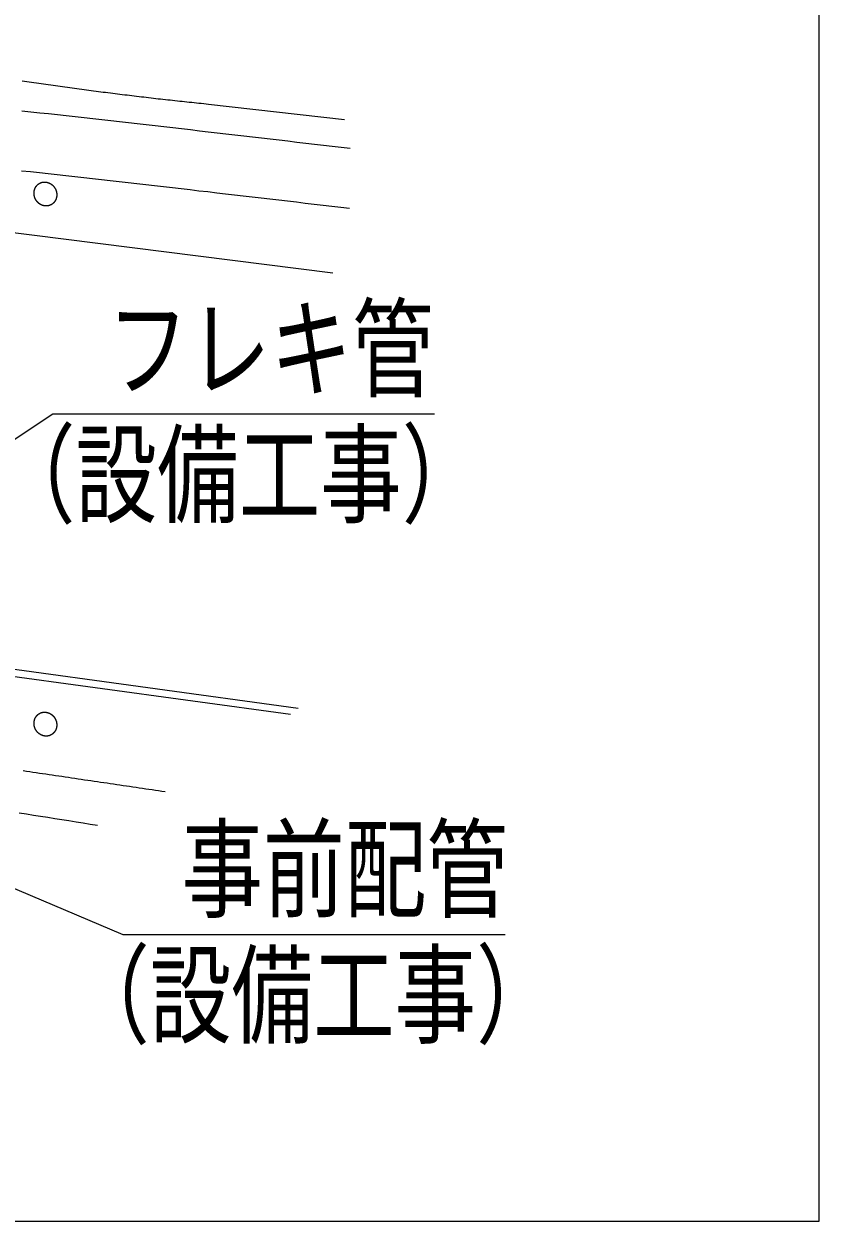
# Model space of a CAD drawing. Units: millimetres on the paper. Extents: x -305 to 305, y -152 to 152.
# Drawn here: x -80.65 to -56.67, y -111.63 to -75.55 of the extents above; entities that cross this region are included whole.
import ezdxf
from ezdxf.enums import TextEntityAlignment as Align

# ---------------------------------------------------------------- set-up
doc = ezdxf.new("R2010")
doc.units = ezdxf.units.MM
doc.layers.add('0-1_RV', color=7, linetype='Continuous', lineweight=9)
doc.styles.add('ＭＳ ゴシック', font='')
doc.styles.get('ＭＳ ゴシック').set_extended_font_data('MS Gothic')

msp = doc.modelspace()

# ---------------------------------------------------------------- linework, layer by layer
at = {"layer": '0-1_RV'}
for p, q in [((-75.082, -77.96), (-70.979, -78.425)), ((-92.897, -80.338), (-71.337, -83.043)), ((-72.611, -96.365), (-91.498, -93.768)), ((-72.378, -96.178), (-91.265, -93.582)), ((-80.301, -96.803), (-80.303, -96.798))]:
    msp.add_line(p, q, dxfattribs=at)
msp.add_lwpolyline([(-124.163, -111.629), (-56.673, -111.629), (-56.673, -45.625), (-124.163, -45.625)], close=True, dxfattribs=at)
for points in [[(-80.703, -77.257), (-80.631, -77.268), (-80.559, -77.279), (-80.487, -77.29), (-80.415, -77.3)], [(-80.415, -77.3), (-80.344, -77.311), (-80.272, -77.322), (-80.2, -77.332), (-80.128, -77.342), (-80.056, -77.353), (-79.984, -77.363), (-79.912, -77.373), (-79.84, -77.384), (-79.768, -77.394), (-79.697, -77.404), (-79.625, -77.414), (-79.553, -77.424), (-79.481, -77.434), (-79.409, -77.444), (-79.337, -77.454), (-79.265, -77.464), (-79.193, -77.474), (-79.121, -77.483), (-79.049, -77.493), (-78.977, -77.503), (-78.905, -77.512), (-78.833, -77.522), (-78.761, -77.532), (-78.689, -77.541), (-78.617, -77.55), (-78.545, -77.56), (-78.473, -77.569), (-78.401, -77.579), (-78.329, -77.588), (-78.257, -77.597), (-78.185, -77.606), (-78.113, -77.615), (-78.041, -77.624), (-77.969, -77.633), (-77.897, -77.643), (-77.825, -77.651), (-77.753, -77.66), (-77.68, -77.669), (-77.608, -77.678)], [(-77.608, -77.678), (-77.536, -77.687), (-77.464, -77.696), (-77.392, -77.704), (-77.32, -77.713), (-77.248, -77.722), (-77.176, -77.73), (-77.104, -77.739), (-77.031, -77.747), (-76.959, -77.756), (-76.887, -77.764), (-76.815, -77.773), (-76.743, -77.781), (-76.671, -77.789), (-76.599, -77.798), (-76.526, -77.806), (-76.454, -77.814), (-76.382, -77.822), (-76.31, -77.83), (-76.238, -77.838), (-76.166, -77.846), (-76.093, -77.854), (-76.021, -77.862), (-75.949, -77.87), (-75.877, -77.878), (-75.805, -77.885), (-75.732, -77.893), (-75.66, -77.901), (-75.588, -77.908), (-75.516, -77.916), (-75.443, -77.923), (-75.371, -77.931), (-75.299, -77.938), (-75.227, -77.945), (-75.154, -77.952), (-75.082, -77.96)], [(-80.705, -78.161), (-80.438, -78.19), (-80.17, -78.22), (-79.903, -78.249), (-79.636, -78.279), (-79.368, -78.309), (-79.101, -78.339), (-78.833, -78.369), (-78.566, -78.399), (-78.298, -78.429), (-78.031, -78.459), (-77.764, -78.489), (-77.496, -78.519), (-77.229, -78.549), (-76.962, -78.58), (-76.694, -78.61), (-76.427, -78.64), (-76.159, -78.671), (-75.892, -78.701), (-75.625, -78.732), (-75.357, -78.763), (-75.09, -78.793), (-74.823, -78.824), (-74.556, -78.855), (-74.288, -78.886)], [(-74.288, -78.886), (-74.021, -78.917), (-73.754, -78.948), (-73.486, -78.979), (-73.219, -79.01), (-72.952, -79.042), (-72.685, -79.073), (-72.417, -79.104), (-72.15, -79.136), (-71.883, -79.167), (-71.616, -79.199), (-71.348, -79.23), (-71.081, -79.262), (-70.814, -79.294)], [(-80.715, -79.969), (-80.448, -79.998), (-80.18, -80.028), (-79.913, -80.058), (-79.646, -80.087), (-79.378, -80.117), (-79.111, -80.147), (-78.844, -80.177), (-78.576, -80.207), (-78.309, -80.237), (-78.042, -80.267), (-77.774, -80.297), (-77.507, -80.327), (-77.24, -80.357), (-76.972, -80.388), (-76.705, -80.418), (-76.438, -80.448), (-76.171, -80.479), (-75.903, -80.509), (-75.636, -80.54), (-75.369, -80.571), (-75.102, -80.601), (-74.834, -80.632), (-74.567, -80.663), (-74.3, -80.694)], [(-80.341, -80.624), (-80.341, -80.619), (-80.341, -80.614), (-80.34, -80.609), (-80.339, -80.604), (-80.339, -80.598), (-80.338, -80.593), (-80.337, -80.588), (-80.336, -80.583), (-80.335, -80.578), (-80.334, -80.573), (-80.333, -80.568), (-80.332, -80.563), (-80.331, -80.558), (-80.33, -80.553), (-80.328, -80.548), (-80.327, -80.543), (-80.325, -80.538), (-80.324, -80.533), (-80.322, -80.528), (-80.32, -80.524), (-80.319, -80.519), (-80.317, -80.514), (-80.315, -80.509), (-80.313, -80.505), (-80.311, -80.5), (-80.309, -80.495), (-80.306, -80.491), (-80.304, -80.486), (-80.302, -80.481), (-80.299, -80.477), (-80.297, -80.472), (-80.294, -80.468), (-80.292, -80.463), (-80.289, -80.459), (-80.286, -80.455), (-80.283, -80.45), (-80.28, -80.446), (-80.277, -80.442), (-80.274, -80.438)], [(-80.274, -80.438), (-80.271, -80.434), (-80.268, -80.43), (-80.265, -80.425), (-80.262, -80.422), (-80.258, -80.418), (-80.255, -80.414), (-80.252, -80.41), (-80.248, -80.406), (-80.244, -80.402), (-80.241, -80.399), (-80.237, -80.395), (-80.233, -80.392), (-80.23, -80.388), (-80.226, -80.385), (-80.222, -80.382), (-80.218, -80.378), (-80.214, -80.375), (-80.21, -80.372), (-80.206, -80.369), (-80.201, -80.366), (-80.197, -80.363), (-80.193, -80.36), (-80.189, -80.357), (-80.184, -80.355), (-80.18, -80.352), (-80.175, -80.349), (-80.171, -80.347), (-80.166, -80.344), (-80.162, -80.342), (-80.157, -80.34), (-80.152, -80.338), (-80.148, -80.336), (-80.143, -80.334), (-80.138, -80.332), (-80.133, -80.33), (-80.129, -80.328), (-80.124, -80.326), (-80.119, -80.325), (-80.114, -80.323)], [(-80.114, -80.323), (-80.109, -80.322), (-80.104, -80.321), (-80.099, -80.319), (-80.094, -80.318), (-80.089, -80.317), (-80.084, -80.316), (-80.079, -80.315), (-80.074, -80.314), (-80.069, -80.313), (-80.064, -80.313), (-80.058, -80.312), (-80.053, -80.312), (-80.048, -80.311), (-80.043, -80.311), (-80.038, -80.311), (-80.033, -80.31), (-80.028, -80.31), (-80.023, -80.31), (-80.017, -80.31), (-80.012, -80.31), (-80.007, -80.311), (-80.002, -80.311), (-79.997, -80.311), (-79.992, -80.312), (-79.987, -80.312), (-79.981, -80.313), (-79.976, -80.314), (-79.971, -80.314), (-79.966, -80.315), (-79.961, -80.316), (-79.956, -80.317), (-79.951, -80.318), (-79.946, -80.319), (-79.941, -80.321), (-79.936, -80.322), (-79.931, -80.323), (-79.926, -80.325), (-79.921, -80.326), (-79.916, -80.328)], [(-79.916, -80.328), (-79.912, -80.33), (-79.907, -80.331), (-79.902, -80.333), (-79.897, -80.335), (-79.892, -80.337), (-79.888, -80.339), (-79.883, -80.341), (-79.878, -80.343), (-79.874, -80.345), (-79.869, -80.348), (-79.864, -80.35), (-79.86, -80.352), (-79.855, -80.355), (-79.851, -80.357), (-79.846, -80.36), (-79.842, -80.362), (-79.838, -80.365), (-79.833, -80.368), (-79.829, -80.371), (-79.825, -80.374), (-79.82, -80.377), (-79.816, -80.38), (-79.812, -80.383), (-79.808, -80.386), (-79.804, -80.389), (-79.8, -80.392), (-79.796, -80.395), (-79.792, -80.399), (-79.788, -80.402), (-79.784, -80.406), (-79.781, -80.409), (-79.777, -80.413), (-79.773, -80.416), (-79.769, -80.42), (-79.766, -80.423), (-79.762, -80.427), (-79.759, -80.431), (-79.755, -80.435), (-79.752, -80.439)], [(-79.752, -80.439), (-79.749, -80.443), (-79.745, -80.447), (-79.742, -80.451), (-79.739, -80.455), (-79.736, -80.459), (-79.733, -80.463), (-79.73, -80.467), (-79.727, -80.471), (-79.724, -80.475), (-79.721, -80.48), (-79.718, -80.484), (-79.716, -80.488), (-79.713, -80.493), (-79.71, -80.497), (-79.708, -80.502), (-79.705, -80.506), (-79.703, -80.511), (-79.7, -80.515), (-79.698, -80.52), (-79.696, -80.524), (-79.694, -80.529), (-79.691, -80.534), (-79.689, -80.538), (-79.687, -80.543), (-79.685, -80.548), (-79.683, -80.553), (-79.682, -80.557), (-79.68, -80.562), (-79.678, -80.567), (-79.676, -80.572), (-79.675, -80.577), (-79.673, -80.582), (-79.672, -80.587), (-79.67, -80.592), (-79.669, -80.597), (-79.668, -80.602), (-79.666, -80.607), (-79.665, -80.612), (-79.664, -80.617)], [(-80.303, -80.819), (-80.305, -80.814), (-80.307, -80.809), (-80.309, -80.805), (-80.311, -80.8), (-80.313, -80.795), (-80.315, -80.79), (-80.317, -80.786), (-80.319, -80.781), (-80.321, -80.776), (-80.322, -80.771), (-80.324, -80.766), (-80.325, -80.761), (-80.327, -80.756), (-80.328, -80.751), (-80.33, -80.746), (-80.331, -80.741), (-80.332, -80.736), (-80.333, -80.731), (-80.334, -80.726), (-80.335, -80.721), (-80.336, -80.716), (-80.337, -80.711), (-80.338, -80.706), (-80.339, -80.701), (-80.339, -80.696), (-80.34, -80.691), (-80.34, -80.686), (-80.341, -80.681), (-80.341, -80.675), (-80.342, -80.67), (-80.342, -80.665), (-80.342, -80.66), (-80.342, -80.655), (-80.342, -80.65), (-80.342, -80.645), (-80.342, -80.639), (-80.342, -80.634), (-80.342, -80.629), (-80.341, -80.624)], [(-80.301, -80.823), (-80.303, -80.819), (-80.303, -80.819)], [(-80.169, -80.972), (-80.174, -80.969), (-80.178, -80.966), (-80.182, -80.963), (-80.186, -80.96), (-80.19, -80.957), (-80.194, -80.954), (-80.198, -80.951), (-80.202, -80.947), (-80.206, -80.944), (-80.21, -80.941), (-80.214, -80.937), (-80.218, -80.934), (-80.221, -80.93), (-80.225, -80.927), (-80.229, -80.923), (-80.232, -80.919), (-80.236, -80.916), (-80.239, -80.912), (-80.243, -80.908), (-80.246, -80.904), (-80.25, -80.9), (-80.253, -80.896), (-80.256, -80.892), (-80.259, -80.888), (-80.262, -80.884), (-80.265, -80.88), (-80.269, -80.876), (-80.271, -80.872), (-80.274, -80.867), (-80.277, -80.863), (-80.28, -80.859), (-80.283, -80.854), (-80.286, -80.85), (-80.288, -80.846), (-80.291, -80.841), (-80.293, -80.837), (-80.296, -80.832), (-80.298, -80.828), (-80.301, -80.823)], [(-79.676, -80.814), (-79.677, -80.819), (-79.679, -80.824), (-79.681, -80.829), (-79.683, -80.834), (-79.685, -80.838), (-79.687, -80.843), (-79.689, -80.848), (-79.691, -80.852), (-79.694, -80.857), (-79.696, -80.862), (-79.698, -80.866), (-79.701, -80.871), (-79.703, -80.875), (-79.706, -80.88), (-79.709, -80.884), (-79.712, -80.888), (-79.714, -80.893), (-79.717, -80.897), (-79.72, -80.901), (-79.723, -80.905), (-79.726, -80.909), (-79.73, -80.913), (-79.733, -80.917), (-79.736, -80.921), (-79.739, -80.925), (-79.743, -80.929), (-79.746, -80.933), (-79.75, -80.937), (-79.754, -80.94), (-79.757, -80.944), (-79.761, -80.947), (-79.765, -80.951), (-79.769, -80.954), (-79.772, -80.958), (-79.776, -80.961), (-79.78, -80.964), (-79.784, -80.967), (-79.789, -80.97), (-79.793, -80.973)], [(-79.664, -80.617), (-79.663, -80.622), (-79.662, -80.627), (-79.661, -80.632), (-79.66, -80.637), (-79.66, -80.642), (-79.659, -80.647), (-79.658, -80.652), (-79.658, -80.657), (-79.657, -80.662), (-79.657, -80.668), (-79.657, -80.673), (-79.656, -80.678), (-79.656, -80.683), (-79.656, -80.688), (-79.656, -80.693), (-79.656, -80.698), (-79.656, -80.704), (-79.656, -80.709), (-79.656, -80.714), (-79.657, -80.719), (-79.657, -80.724), (-79.657, -80.729), (-79.658, -80.734), (-79.659, -80.739), (-79.659, -80.745), (-79.66, -80.75), (-79.661, -80.755), (-79.662, -80.76), (-79.662, -80.765), (-79.663, -80.77), (-79.665, -80.775), (-79.666, -80.78), (-79.667, -80.785), (-79.668, -80.79), (-79.67, -80.795), (-79.671, -80.8), (-79.672, -80.805), (-79.674, -80.81), (-79.676, -80.814)], [(-74.3, -80.694), (-74.033, -80.725), (-73.766, -80.756), (-73.498, -80.787), (-73.231, -80.818), (-72.964, -80.85), (-72.697, -80.881), (-72.43, -80.912), (-72.163, -80.944), (-71.895, -80.975), (-71.628, -81.007), (-71.361, -81.038), (-71.094, -81.07), (-70.827, -81.102), (-70.827, -81.102)], [(-79.981, -81.032), (-79.986, -81.032), (-79.991, -81.032), (-79.996, -81.032), (-80.002, -81.032), (-80.007, -81.031), (-80.012, -81.031), (-80.017, -81.03), (-80.022, -81.029), (-80.027, -81.029), (-80.032, -81.028), (-80.037, -81.027), (-80.042, -81.026), (-80.047, -81.025), (-80.052, -81.024), (-80.057, -81.022), (-80.062, -81.021), (-80.067, -81.02), (-80.072, -81.018), (-80.077, -81.017), (-80.082, -81.015), (-80.087, -81.013), (-80.092, -81.012), (-80.097, -81.01), (-80.101, -81.008), (-80.106, -81.006), (-80.111, -81.004), (-80.116, -81.002), (-80.12, -81), (-80.125, -80.998), (-80.129, -80.995), (-80.134, -80.993), (-80.139, -80.991), (-80.143, -80.988), (-80.148, -80.986), (-80.152, -80.983), (-80.156, -80.98), (-80.161, -80.978), (-80.165, -80.975), (-80.169, -80.972)], [(-79.793, -80.973), (-79.797, -80.976), (-79.801, -80.979), (-79.806, -80.982), (-79.81, -80.985), (-79.814, -80.988), (-79.819, -80.99), (-79.823, -80.993), (-79.828, -80.995), (-79.832, -80.998), (-79.837, -81), (-79.841, -81.002), (-79.846, -81.004), (-79.851, -81.006), (-79.856, -81.008), (-79.86, -81.01), (-79.865, -81.012), (-79.87, -81.014), (-79.875, -81.016), (-79.88, -81.017), (-79.885, -81.019), (-79.89, -81.02), (-79.895, -81.022), (-79.899, -81.023), (-79.904, -81.024), (-79.909, -81.025), (-79.915, -81.026), (-79.92, -81.027), (-79.925, -81.028), (-79.93, -81.029), (-79.935, -81.03), (-79.94, -81.03), (-79.945, -81.031), (-79.95, -81.031), (-79.955, -81.032), (-79.96, -81.032), (-79.966, -81.032), (-79.971, -81.032), (-79.976, -81.032), (-79.981, -81.032)], [(-68.264, -87.31), (-79.778, -87.31), (-83.058, -89.492)], [(-80.274, -96.417), (-80.271, -96.413), (-80.268, -96.409), (-80.265, -96.405), (-80.262, -96.401), (-80.258, -96.397), (-80.255, -96.393), (-80.252, -96.389), (-80.248, -96.386), (-80.244, -96.382), (-80.241, -96.378), (-80.237, -96.375), (-80.233, -96.371), (-80.23, -96.368), (-80.226, -96.364), (-80.222, -96.361), (-80.218, -96.358), (-80.214, -96.355), (-80.21, -96.351), (-80.206, -96.348), (-80.201, -96.345), (-80.197, -96.342), (-80.193, -96.34), (-80.189, -96.337), (-80.184, -96.334), (-80.18, -96.331), (-80.175, -96.329), (-80.171, -96.326), (-80.166, -96.324), (-80.162, -96.322), (-80.157, -96.319), (-80.152, -96.317), (-80.148, -96.315), (-80.143, -96.313), (-80.138, -96.311), (-80.133, -96.309), (-80.128, -96.308), (-80.124, -96.306), (-80.119, -96.305), (-80.114, -96.303)], [(-80.114, -96.303), (-80.109, -96.302), (-80.104, -96.3), (-80.099, -96.299), (-80.094, -96.298), (-80.089, -96.297), (-80.084, -96.296), (-80.079, -96.295), (-80.074, -96.294), (-80.069, -96.293), (-80.063, -96.292), (-80.058, -96.292), (-80.053, -96.291), (-80.048, -96.291), (-80.043, -96.291), (-80.038, -96.29), (-80.033, -96.29), (-80.027, -96.29), (-80.022, -96.29), (-80.017, -96.29), (-80.012, -96.29), (-80.007, -96.29), (-80.002, -96.291), (-79.997, -96.291), (-79.992, -96.291), (-79.986, -96.292), (-79.981, -96.293), (-79.976, -96.293), (-79.971, -96.294), (-79.966, -96.295), (-79.961, -96.296), (-79.956, -96.297), (-79.951, -96.298), (-79.946, -96.299), (-79.941, -96.3), (-79.936, -96.302), (-79.931, -96.303), (-79.926, -96.304), (-79.921, -96.306), (-79.916, -96.307)], [(-79.916, -96.307), (-79.911, -96.309), (-79.906, -96.311), (-79.902, -96.313), (-79.897, -96.314), (-79.892, -96.316), (-79.887, -96.318), (-79.883, -96.32), (-79.878, -96.323), (-79.873, -96.325), (-79.869, -96.327), (-79.864, -96.329), (-79.86, -96.332), (-79.855, -96.334), (-79.851, -96.337), (-79.846, -96.339), (-79.842, -96.342), (-79.837, -96.345), (-79.833, -96.347), (-79.829, -96.35), (-79.824, -96.353), (-79.82, -96.356), (-79.816, -96.359), (-79.812, -96.362), (-79.808, -96.365), (-79.804, -96.368), (-79.8, -96.372), (-79.796, -96.375), (-79.792, -96.378), (-79.788, -96.382), (-79.784, -96.385), (-79.78, -96.389), (-79.777, -96.392), (-79.773, -96.396), (-79.769, -96.399), (-79.766, -96.403), (-79.762, -96.407), (-79.759, -96.41), (-79.755, -96.414), (-79.752, -96.418)], [(-80.303, -96.798), (-80.305, -96.793), (-80.307, -96.789), (-80.309, -96.784), (-80.311, -96.779), (-80.313, -96.775), (-80.315, -96.77), (-80.317, -96.765), (-80.319, -96.76), (-80.321, -96.755), (-80.322, -96.751), (-80.324, -96.746), (-80.325, -96.741), (-80.327, -96.736), (-80.328, -96.731), (-80.33, -96.726), (-80.331, -96.721), (-80.332, -96.716), (-80.333, -96.711), (-80.334, -96.706), (-80.335, -96.701), (-80.336, -96.696), (-80.337, -96.691), (-80.338, -96.686), (-80.339, -96.681), (-80.339, -96.675), (-80.34, -96.67), (-80.34, -96.665), (-80.341, -96.66), (-80.341, -96.655), (-80.342, -96.65), (-80.342, -96.645), (-80.342, -96.64), (-80.342, -96.634), (-80.342, -96.629), (-80.342, -96.624), (-80.342, -96.619), (-80.342, -96.614), (-80.342, -96.609), (-80.341, -96.604)], [(-80.341, -96.604), (-80.341, -96.598), (-80.341, -96.593), (-80.34, -96.588), (-80.339, -96.583), (-80.339, -96.578), (-80.338, -96.573), (-80.337, -96.568), (-80.336, -96.563), (-80.335, -96.558), (-80.334, -96.553), (-80.333, -96.548), (-80.332, -96.543), (-80.331, -96.538), (-80.33, -96.533), (-80.328, -96.528), (-80.327, -96.523), (-80.325, -96.518), (-80.324, -96.513), (-80.322, -96.508), (-80.32, -96.503), (-80.318, -96.498), (-80.317, -96.494), (-80.315, -96.489), (-80.313, -96.484), (-80.311, -96.479), (-80.308, -96.475), (-80.306, -96.47), (-80.304, -96.465), (-80.302, -96.461), (-80.299, -96.456), (-80.297, -96.452), (-80.294, -96.447), (-80.292, -96.443), (-80.289, -96.438), (-80.286, -96.434), (-80.283, -96.43), (-80.28, -96.426), (-80.277, -96.421), (-80.274, -96.417)], [(-79.752, -96.418), (-79.748, -96.422), (-79.745, -96.426), (-79.742, -96.43), (-79.739, -96.434), (-79.736, -96.438), (-79.733, -96.442), (-79.73, -96.447), (-79.727, -96.451), (-79.724, -96.455), (-79.721, -96.459), (-79.718, -96.464), (-79.715, -96.468), (-79.713, -96.472), (-79.71, -96.477), (-79.708, -96.481), (-79.705, -96.486), (-79.703, -96.49), (-79.7, -96.495), (-79.698, -96.499), (-79.696, -96.504), (-79.693, -96.509), (-79.691, -96.513), (-79.689, -96.518), (-79.687, -96.523), (-79.685, -96.528), (-79.683, -96.532), (-79.681, -96.537), (-79.68, -96.542), (-79.678, -96.547), (-79.676, -96.552), (-79.675, -96.557), (-79.673, -96.561), (-79.672, -96.566), (-79.67, -96.571), (-79.669, -96.576), (-79.668, -96.581), (-79.666, -96.586), (-79.665, -96.591), (-79.664, -96.596)], [(-79.664, -96.596), (-79.663, -96.601), (-79.662, -96.606), (-79.661, -96.611), (-79.66, -96.617), (-79.66, -96.622), (-79.659, -96.627), (-79.658, -96.632), (-79.658, -96.637), (-79.657, -96.642), (-79.657, -96.647), (-79.657, -96.652), (-79.656, -96.657), (-79.656, -96.663), (-79.656, -96.668), (-79.656, -96.673), (-79.656, -96.678), (-79.656, -96.683), (-79.656, -96.688), (-79.656, -96.693), (-79.657, -96.699), (-79.657, -96.704), (-79.657, -96.709), (-79.658, -96.714), (-79.659, -96.719), (-79.659, -96.724), (-79.66, -96.729), (-79.661, -96.734), (-79.662, -96.739), (-79.662, -96.745), (-79.663, -96.75), (-79.665, -96.755), (-79.666, -96.76), (-79.667, -96.765), (-79.668, -96.77), (-79.67, -96.775), (-79.671, -96.779), (-79.672, -96.784), (-79.674, -96.789), (-79.676, -96.794)], [(-80.17, -96.952), (-80.174, -96.949), (-80.178, -96.946), (-80.182, -96.943), (-80.186, -96.94), (-80.19, -96.937), (-80.194, -96.934), (-80.198, -96.93), (-80.202, -96.927), (-80.206, -96.924), (-80.21, -96.92), (-80.214, -96.917), (-80.218, -96.913), (-80.222, -96.91), (-80.225, -96.906), (-80.229, -96.903), (-80.232, -96.899), (-80.236, -96.895), (-80.239, -96.891), (-80.243, -96.888), (-80.246, -96.884), (-80.25, -96.88), (-80.253, -96.876), (-80.256, -96.872), (-80.259, -96.868), (-80.262, -96.864), (-80.266, -96.86), (-80.269, -96.855), (-80.272, -96.851), (-80.274, -96.847), (-80.277, -96.843), (-80.28, -96.838), (-80.283, -96.834), (-80.286, -96.83), (-80.288, -96.825), (-80.291, -96.821), (-80.293, -96.816), (-80.296, -96.812), (-80.298, -96.807), (-80.301, -96.803)], [(-79.981, -97.012), (-79.986, -97.012), (-79.991, -97.012), (-79.997, -97.012), (-80.002, -97.011), (-80.007, -97.011), (-80.012, -97.01), (-80.017, -97.01), (-80.022, -97.009), (-80.027, -97.008), (-80.032, -97.007), (-80.037, -97.006), (-80.042, -97.005), (-80.047, -97.004), (-80.052, -97.003), (-80.057, -97.002), (-80.062, -97.001), (-80.067, -96.999), (-80.072, -96.998), (-80.077, -96.996), (-80.082, -96.995), (-80.087, -96.993), (-80.092, -96.991), (-80.097, -96.99), (-80.101, -96.988), (-80.106, -96.986), (-80.111, -96.984), (-80.116, -96.982), (-80.12, -96.98), (-80.125, -96.977), (-80.13, -96.975), (-80.134, -96.973), (-80.139, -96.97), (-80.143, -96.968), (-80.148, -96.965), (-80.152, -96.963), (-80.157, -96.96), (-80.161, -96.957), (-80.165, -96.955), (-80.17, -96.952)], [(-79.793, -96.953), (-79.797, -96.956), (-79.801, -96.959), (-79.806, -96.962), (-79.81, -96.965), (-79.814, -96.967), (-79.819, -96.97), (-79.823, -96.972), (-79.828, -96.975), (-79.832, -96.977), (-79.837, -96.98), (-79.842, -96.982), (-79.846, -96.984), (-79.851, -96.986), (-79.856, -96.988), (-79.86, -96.99), (-79.865, -96.992), (-79.87, -96.994), (-79.875, -96.995), (-79.88, -96.997), (-79.885, -96.999), (-79.89, -97), (-79.895, -97.001), (-79.9, -97.003), (-79.905, -97.004), (-79.91, -97.005), (-79.915, -97.006), (-79.92, -97.007), (-79.925, -97.008), (-79.93, -97.009), (-79.935, -97.009), (-79.94, -97.01), (-79.945, -97.011), (-79.95, -97.011), (-79.955, -97.012), (-79.961, -97.012), (-79.966, -97.012), (-79.971, -97.012), (-79.976, -97.012), (-79.981, -97.012)], [(-79.676, -96.794), (-79.677, -96.799), (-79.679, -96.804), (-79.681, -96.809), (-79.683, -96.813), (-79.685, -96.818), (-79.687, -96.823), (-79.689, -96.828), (-79.691, -96.832), (-79.694, -96.837), (-79.696, -96.841), (-79.698, -96.846), (-79.701, -96.85), (-79.704, -96.855), (-79.706, -96.859), (-79.709, -96.864), (-79.712, -96.868), (-79.714, -96.872), (-79.717, -96.877), (-79.72, -96.881), (-79.723, -96.885), (-79.726, -96.889), (-79.73, -96.893), (-79.733, -96.897), (-79.736, -96.901), (-79.74, -96.905), (-79.743, -96.909), (-79.746, -96.913), (-79.75, -96.916), (-79.754, -96.92), (-79.757, -96.924), (-79.761, -96.927), (-79.765, -96.931), (-79.769, -96.934), (-79.772, -96.937), (-79.776, -96.941), (-79.78, -96.944), (-79.785, -96.947), (-79.789, -96.95), (-79.793, -96.953)], [(-66.135, -102.998), (-77.654, -102.998), (-89.907, -97.808)], [(-80.667, -98.052), (-80.57, -98.067), (-80.473, -98.081), (-80.375, -98.095), (-80.278, -98.11), (-80.181, -98.124), (-80.084, -98.138), (-79.987, -98.153), (-79.89, -98.167), (-79.793, -98.181), (-79.695, -98.196), (-79.598, -98.21), (-79.501, -98.224), (-79.404, -98.239), (-79.307, -98.253), (-79.21, -98.267), (-79.112, -98.282), (-79.015, -98.296), (-78.918, -98.31), (-78.821, -98.325), (-78.724, -98.339), (-78.627, -98.353), (-78.53, -98.368), (-78.432, -98.382), (-78.335, -98.396), (-78.238, -98.41), (-78.141, -98.425), (-78.044, -98.439), (-77.947, -98.453), (-77.85, -98.468)], [(-77.85, -98.468), (-77.752, -98.482), (-77.655, -98.496), (-77.558, -98.511), (-77.461, -98.525), (-77.364, -98.539), (-77.267, -98.554), (-77.17, -98.568), (-77.072, -98.582), (-76.975, -98.597), (-76.878, -98.611), (-76.781, -98.625), (-76.684, -98.64), (-76.587, -98.654), (-76.49, -98.668), (-76.392, -98.683), (-76.392, -98.683)], [(-80.785, -99.325), (-80.571, -99.358), (-80.357, -99.392), (-80.143, -99.426), (-79.929, -99.459), (-79.715, -99.493), (-79.502, -99.527), (-79.288, -99.56), (-79.074, -99.594), (-78.86, -99.628), (-78.646, -99.662), (-78.432, -99.696), (-78.432, -99.696)]]:
    msp.add_lwpolyline(points, dxfattribs=at)

# ---------------------------------------------------------------- texts
at = {"layer": '0-1_RV', "style": 'ＭＳ ゴシック', "width": 0.75}
for s, p in [('\u3000フレキ管', (-80.596, -87.258)), ('（設備工事）', (-81.554, -91.049)), ('\u3000事前配管', (-78.355, -102.945)), ('（設備工事）', (-79.313, -106.737))]:
    msp.add_text(s, height=2.405, dxfattribs=at).set_placement(p, align=Align.BOTTOM_LEFT)

doc.saveas('drawing.dxf')
